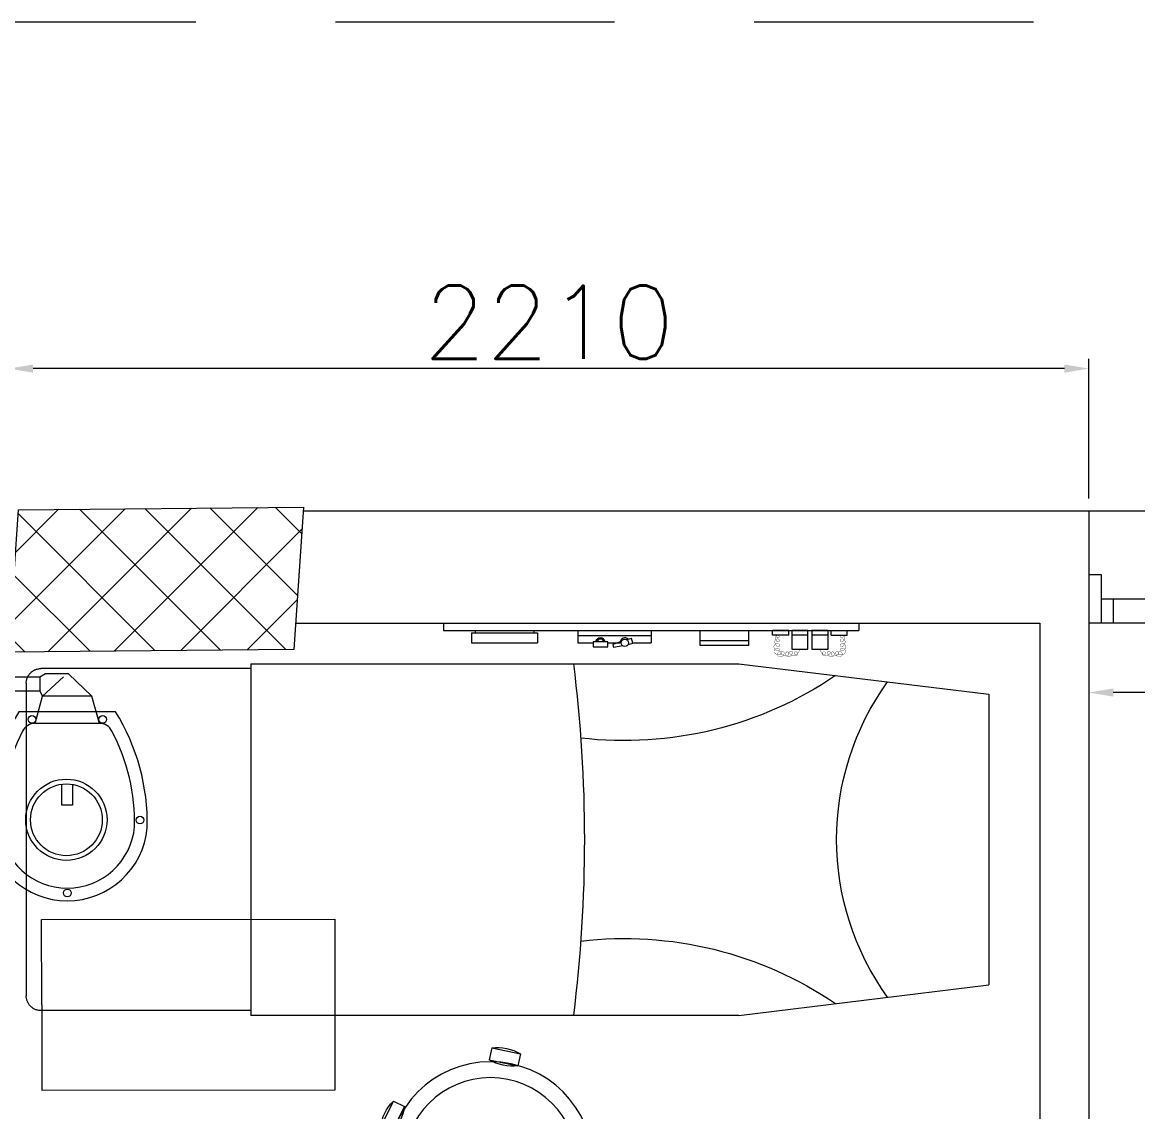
# Model space of a CAD drawing. Header units: millimetres. Extents: x -2143172 to 5255, y -610845 to 279739.
# Drawn here: x -1065940 to -1063657, y -573948 to -571718 of the extents above; entities that cross this region are included whole.
import ezdxf

# ---------------------------------------------------------------- set-up
doc = ezdxf.new("R2010")
doc.units = ezdxf.units.MM
doc.header["$LTSCALE"] = 30
doc.linetypes.add('HIDDEN', pattern=[9.525, 6.35, -3.175])
doc.linetypes.add('HIDDEN2', pattern=[0.1875, 0.125, -0.0625])
doc.layers.get('0').update_dxf_attribs({"lineweight": 5})
doc.layers.get('Defpoints').update_dxf_attribs({"lineweight": 5})
for name, color, linetype, lineweight in [('Aluminum', 7, 'Continuous', 5), ('C-HYDR-CTCH', 6, 'Continuous', 5), ('dims.', 152, 'Continuous', 5), ('Hatch', 252, 'Continuous', 5), ('LOADING', 163, 'Continuous', 5), ('Proj', 7, 'HIDDEN2', 5), ('Structure', 20, 'Continuous', 5), ('Walls', 32, 'Continuous', 5)]:
    doc.layers.add(name, color=color, linetype=linetype, lineweight=lineweight)
doc.styles.add('SIMPLEX', font='SIMPLEX.shx', dxfattribs={"height": 150})
doc.dimstyles.new('Buk', dxfattribs={"dimtxt": 150, "dimasz": 50, "dimexe": 20, "dimexo": 25, "dimgap": 20, "dimtad": 1, "dimdec": 0, "dimrnd": 5, "dimdsep": 46, "dimtxsty": 'SIMPLEX', "dimcen": 0, "dimdle": 20, "dimclrd": 256, "dimclre": 256, "dimclrt": 256, "dimadec": 0, "dimazin": 0, "dimtfac": 0.0075, "dimtdec": 0, "dimtmove": 1, "dimatfit": 2, "dimldrblk": 'ARCHTICK', "dimfxl": 1, "dimtolj": 1, "dimtzin": 0, "dimlwd": -1, "dimlwe": -1, "dimarcsym": 0})

# ---------------------------------------------------------------- blocks, each defined once
blk = doc.blocks.new('*D339')
at = {"layer": 'Defpoints', "color": 0, "transparency": 16777216}
for p in [(-1063757, -572848.1, 0.1), (-1061957, -572848.1, 0.1), (-1063757, -573090)]:
    blk.add_point(p, dxfattribs=at)
at = {"layer": 'dims.', "linetype": 'Continuous', "transparency": 16777216}
for p, q in [((-1063757, -572873.1), (-1063757, -573110)), ((-1061957, -572873.1), (-1061957, -573110))]:
    blk.add_line(p, q, dxfattribs=at)
at = {"layer": 'dims.', "transparency": 16777216}
blk.add_line((-1062007, -573090), (-1063707, -573090), dxfattribs=at)
for points in [[(-1063707, -573081.6), (-1063707, -573098.3), (-1063757, -573090)], [(-1062007, -573081.6), (-1062007, -573098.3), (-1061957, -573090)]]:
    blk.add_solid(points, dxfattribs=at)
at = {"layer": 'dims.', "transparency": 16777216, "insert": (-1062857, -572995), "char_height": 150, "attachment_point": 5, "style": 'SIMPLEX'}
blk.add_mtext('\\A1;1800', dxfattribs=at)
blk = doc.blocks.new('_ArchTick')
at = {"color": 0, "linetype": 'ByBlock', "const_width": 0.15}
blk.add_lwpolyline([(-0.5, -0.5), (0.5, 0.5)], dxfattribs=at)
blk = doc.blocks.new('*D190')
at = {"layer": 'Defpoints', "color": 0, "transparency": 16777216}
for p in [(-1065967.9, -572426.9), (-1065967.9, -572718.1, 0.1), (-1063757, -572718.1, 0.1)]:
    blk.add_point(p, dxfattribs=at)
at = {"layer": 'dims.', "linetype": 'Continuous', "transparency": 16777216}
for p, q in [((-1065967.9, -572693.1), (-1065967.9, -572406.9)), ((-1063757, -572693.1), (-1063757, -572406.9))]:
    blk.add_line(p, q, dxfattribs=at)
at = {"layer": 'dims.', "transparency": 16777216}
blk.add_line((-1063807, -572426.9), (-1065917.9, -572426.9), dxfattribs=at)
for points in [[(-1065917.9, -572418.6), (-1065917.9, -572435.3), (-1065967.9, -572426.9)], [(-1063807, -572418.6), (-1063807, -572435.3), (-1063757, -572426.9)]]:
    blk.add_solid(points, dxfattribs=at)
at = {"layer": 'dims.', "transparency": 16777216, "insert": (-1064862.4, -572331.9), "char_height": 150, "attachment_point": 5, "style": 'SIMPLEX'}
blk.add_mtext('\\A1;2210', dxfattribs=at)
blk = doc.blocks.new('A$C47696aed')
at = {"layer": 'Hatch'}
h = blk.add_hatch(dxfattribs=at)
h.set_pattern_fill('ANSI37', color=256, scale=30)
h.paths.add_polyline_path([(50952.7, 21917.9), (50348.7, 21909.7), (50352.6, 21621.3), (50956.6, 21629.5)])
h.paths.add_polyline_path([(43791.9, 21910.1), (43208.4, 21904.7), (43188.5, 21613.3), (43772, 21618.7)])
h.paths.add_polyline_path([(29414.9, 21902.8), (28815.8, 21898.7), (28810.1, 21605.6), (29409.2, 21609.7)])
h.paths.add_polyline_path([(36600.2, 21904.9), (35999, 21897.4), (35990.7, 21611.8), (36591.9, 21619.3)])
h.paths.add_polyline_path([(22195.7, 21912), (21589.3, 21890.2), (21603.8, 21597.6), (22210.2, 21619.5)])
h.paths.add_polyline_path([(15459.1, 21901.7), (14237.2, 21925.6), (14230.7, 21629.5), (15452.7, 21605.5)])
h.paths.add_polyline_path([(15473.2, 14701.6), (14258.2, 14685.8), (14244.7, 14393.4), (15459.7, 14409.1)])
h.paths.add_polyline_path([(15447.1, 7508.4), (14244, 7492.4), (14238.3, 7199.4), (15441.4, 7215.3)])
h.paths.add_polyline_path([(15465.6, 309.7), (14269, 298.3), (14271.8, 3.8), (15468.5, 15.2)])
h.paths.add_polyline_path([(7830.6, 311.8), (7227.1, 308.1), (7237.7, 22.6), (7841.3, 26.3)])
h.paths.add_polyline_path([(7815.2, 7509.8), (7218.4, 7511.4), (7218.2, 7210.2), (7815.1, 7208.6)])
h.paths.add_polyline_path([(7825.1, 14699.4), (7205.8, 14700.6), (7195.2, 14397.6), (7814.5, 14396.4)])
h.paths.add_polyline_path([(7801.7, 21878.7), (7201.1, 21893.2), (7197.5, 21603.6), (7798.1, 21589.1)])
h.paths.add_polyline_path([(602.6, 21876.9), (0, 21899.6), (1.9, 21611.2), (604.5, 21588.5)])
h.paths.add_polyline_path([(610.4, 7498.6), (8.3, 7491.6), (11.7, 7200), (613.7, 7206.9)])
h.paths.add_polyline_path([(627.9, 303.9), (29.5, 302.9), (34.3, 2.3), (632.7, 3.3)])
h.paths.add_polyline_path([(22214.6, 317.2), (21608.9, 304.3), (21614.6, 3.1), (22220.3, 16)])
h.paths.add_polyline_path([(22208.1, 7509.7), (21613.7, 7492.1), (21615.8, 7195.5), (22210.2, 7213.1)])
h.paths.add_polyline_path([(22199.3, 14717.7), (21600.4, 14710), (21604.4, 14409.9), (22203.4, 14417.6)])
h.paths.add_polyline_path([(29399.7, 14702.4), (28797.7, 14707.1), (28802, 14415), (29403.9, 14410.3)])
h.paths.add_polyline_path([(29403.4, 7519.8), (28799.6, 7502.2), (28813, 7202.1), (29413.1, 7223.2)])
h.paths.add_polyline_path([(29419.5, 303.8), (28815.7, 310.4), (28813.3, 24.7), (29417.2, 18.1)])
h.paths.add_polyline_path([(36618, 314.2), (36020.7, 299.7), (36029.7, 0), (36627, 14.6)])
h.paths.add_polyline_path([(36610.7, 7502.6), (36009.5, 7504.5), (36010.6, 7207.3), (36611.9, 7205.4)])
h.paths.add_polyline_path([(36574.3, 14706.4), (35993.4, 14711.1), (36013.1, 14421.3), (36594, 14416.6)])
h.paths.add_polyline_path([(43777.6, 14705.7), (43180, 14719.4), (43182, 14427.5), (43779.6, 14413.8)])
h.paths.add_polyline_path([(43778.6, 7507.1), (43210.2, 7499.5), (43212, 7205.4), (43780.5, 7213)])
h.paths.add_polyline_path([(43815.7, 310), (43210.4, 307.3), (43211.8, 2.8), (43817, 5.4)])
h.paths.add_polyline_path([(50989.9, 309.5), (50401.9, 325.5), (50388.7, 18.3), (50976.7, 2.3)])
h.paths.add_polyline_path([(50974.1, 7508.9), (50370.9, 7510), (50368.9, 7213.4), (50972.2, 7212.3)])
at = {"layer": 'C-HYDR-CTCH', "color": 4, "flags": 128}
blk.add_lwpolyline([(43772, 21618.7), (43188.5, 21613.3), (43208.4, 21904.7), (43791.9, 21910.1), (43772, 21618.7)], dxfattribs=at)
blk = doc.blocks.new('ME19011A-P')
for p, q in [((-0.425, 0), (0.425, 0)), ((-0.425, 0), (-0.425, -0.015)), ((0.425, 0), (0.425, -0.015)), ((-0.425, -0.015), (0.425, -0.015)), ((-0.3675, -0.0198), (-0.2325, -0.0198)), ((-0.3675, -0.0198), (-0.3675, -0.0399)), ((-0.36, -0.015), (-0.36, -0.0198)), ((-0.24, -0.015), (-0.24, -0.0198)), ((-0.2325, -0.0198), (-0.2325, -0.0399)), ((-0.15, -0.015), (-0.15, -0.04)), ((0, -0.015), (0, -0.04)), ((0.1, -0.015), (0.1, -0.045)), ((0.2, -0.045), (0.2, -0.015)), ((0.2818, -0.015), (0.2484, -0.015)), ((0.2484, -0.0243), (0.2484, -0.015)), ((0.2818, -0.0243), (0.2818, -0.015)), ((0.3211, -0.015), (0.2877, -0.015)), ((0.2877, -0.015), (0.2877, -0.0531)), ((0.3211, -0.0531), (0.3211, -0.015)), ((0.3623, -0.015), (0.3289, -0.015)), ((0.3289, -0.015), (0.3289, -0.0531)), ((0.3623, -0.0531), (0.3623, -0.015)), ((0.3682, -0.0243), (0.3682, -0.015)), ((0.3682, -0.015), (0.4016, -0.015)), ((0.4016, -0.0243), (0.4016, -0.015)), ((-0.3675, -0.0399), (-0.2325, -0.0399)), ((-0.15, -0.025), (0, -0.025)), ((-0.15, -0.04), (-0.1187, -0.04)), ((-0.0887, -0.04), (-0.0637, -0.04)), ((-0.0606, -0.0371), (-0.0787, -0.0432)), ((-0.0787, -0.0432), (-0.077, -0.0497)), ((-0.0402, -0.0312), (-0.0496, -0.0337)), ((-0.047, -0.0434), (-0.0376, -0.0409)), ((-0.0376, -0.0409), (-0.0402, -0.0312)), ((-0.0379, -0.04), (0, -0.04)), ((0.1, -0.035), (0.2, -0.035)), ((0.1, -0.045), (0.2, -0.045)), ((0.2818, -0.0243), (0.2484, -0.0243)), ((0.3211, -0.0243), (0.2877, -0.0243)), ((0.3623, -0.0243), (0.3289, -0.0243)), ((0.3682, -0.0243), (0.4016, -0.0243)), ((-0.0582, -0.046), (-0.077, -0.0497)), ((0.2877, -0.0531), (0.3211, -0.0531)), ((0.3289, -0.0531), (0.3623, -0.0531))]:
    blk.add_line(p, q)
blk.add_lwpolyline([(-0.1187, -0.0482), (-0.0887, -0.0482), (-0.0887, -0.0382), (-0.1187, -0.0382)], close=True)
at = {"color": 8, "const_width": 0.000601}
for points in [[(0.3044, -0.0531, -0.184574), (0.2977, -0.0636, -1.44364), (0.2961, -0.0581, -0.837915), (0.2969, -0.0664, -0.30536), (0.2839, -0.062, -1.584726), (0.2894, -0.0609, -0.253153), (0.2827, -0.0684, -0.874198), (0.2775, -0.0585, -0.915253), (0.2791, -0.0658, -0.223821), (0.2683, -0.0644, -1.703343), (0.272, -0.0597, -0.588962), (0.2621, -0.068, -0.717795), (0.2625, -0.0581, -0.983104), (0.2645, -0.0644, -0.326362), (0.2534, -0.0609, -0.758716), (0.2609, -0.0514, -0.906186), (0.2593, -0.0565, -0.189488), (0.2526, -0.0522, -0.7948), (0.2613, -0.0423, -1.223996), (0.2574, -0.047, -0.072149), (0.2534, -0.0403, -0.645886), (0.2609, -0.0324, -1.366917), (0.2574, -0.0371, -0.078415), (0.2542, -0.0308, -0.723006), (0.2613, -0.0256, -1.105484), (0.2582, -0.0292, -0.221197), (0.2566, -0.0243, -0.221197)], [(0.3456, -0.0531, 0.184574), (0.3523, -0.0636, 1.44364), (0.3539, -0.0581, 0.837915), (0.3531, -0.0664, 0.30536), (0.3661, -0.062, 1.584726), (0.3606, -0.0609, 0.253153), (0.3673, -0.0684, 0.874198), (0.3725, -0.0585, 0.915253), (0.3709, -0.0658, 0.223821), (0.3817, -0.0644, 1.703343), (0.378, -0.0597, 0.588962), (0.3879, -0.068, 0.717795), (0.3875, -0.0581, 0.983104), (0.3855, -0.0644, 0.326362), (0.3966, -0.0609, 0.758716), (0.3891, -0.0514, 0.906186), (0.3907, -0.0565, 0.189488), (0.3974, -0.0522, 0.7948), (0.3887, -0.0423, 1.223996), (0.3926, -0.047, 0.072149), (0.3966, -0.0403, 0.645886), (0.3891, -0.0324, 1.366917), (0.3926, -0.0371, 0.078415), (0.3958, -0.0308, 0.723006), (0.3887, -0.0256, 1.105484), (0.3918, -0.0292, 0.221197), (0.3934, -0.0243, 0.221197)]]:
    blk.add_lwpolyline(points, format="xyb", dxfattribs=at)
blk.add_circle((-0.0537, -0.04), 0.0075)
for centre, radius, start, end in [((-0.1037, -0.04), 0.01, 10.4593, 169.5407), ((-0.1037, -0.04), 0.0075, 14.0075, 165.9925), ((-0.0537, -0.04), 0.01, 45, 180)]:
    blk.add_arc(centre, radius, start, end)
blk = doc.blocks.new('M.44.57.64')
at = {"layer": 'LOADING', "xscale": 1000.000000000002, "yscale": 1000.000000000002, "zscale": 1000.000000000002, "rotation": 225.9999036123427}
blk.add_blockref('ME19011A-P', (-80806.9, 16720.7), dxfattribs=at)
blk = doc.blocks.new('HF10037B-P')
at = {"color": 0}
for p, q in [((0.2459, 0.134), (0.1859, 0.134)), ((0.1859, 0.134), (0.1859, 0.109)), ((0.2459, 0.134), (0.2459, 0.109)), ((0.2459, 0.109), (0.1859, 0.109)), ((0, 0), (-0.0142, -0.0583)), ((0, 0), (0.0243, -0.0059)), ((0.0243, -0.0059), (0.01, -0.0642)), ((0.4071, -0.0094), (0.431, -0.0018)), ((0.4071, -0.0094), (0.4255, -0.0665)), ((0.431, -0.0018), (0.4493, -0.0589)), ((0.4069, -0.0417), (0.4165, -0.0387)), ((-0.0142, -0.0583), (0.01, -0.0642)), ((0.4255, -0.0665), (0.4493, -0.0589)), ((0.0524, -0.2725), (0.0674, -0.2525)), ((0.0524, -0.2725), (0.1004, -0.3085)), ((0.0674, -0.2525), (0.1154, -0.2885)), ((0.3125, -0.2897), (0.362, -0.2558)), ((0.3267, -0.268), (0.3323, -0.2763)), ((0.3761, -0.2764), (0.362, -0.2558)), ((0.1004, -0.3085), (0.1154, -0.2885)), ((0.3266, -0.3103), (0.3125, -0.2897)), ((0.3266, -0.3103), (0.3761, -0.2764))]:
    blk.add_line(p, q, dxfattribs=at)
for radius in [0.21, 0.1775]:
    blk.add_circle((0.2161, -0.1014), radius, dxfattribs=at)
for centre, radius, start, end in [((0.2159, 0.0465), 0.0925, 71.0754, 108.9246), ((0.2159, 0.1965), 0.0925, 251.0754, 288.9246), ((0.0779, -0.0499), 0.0925, 147.3419, 185.1912), ((-0.0678, -0.0143), 0.0925, 327.3419, 5.1912), ((0.4996, -0.0113), 0.0925, 178.8412, 216.6904), ((0.3568, -0.057), 0.0925, 358.8412, 36.6904), ((0.2161, -0.1014), 0.2, 303.6037, 17.3657), ((0.1289, -0.2205), 0.0925, 214.1875, 252.0368), ((0.0389, -0.3404), 0.0925, 34.1875, 72.0368), ((0.3867, -0.3449), 0.0925, 105.5121, 143.3614), ((0.3019, -0.2212), 0.0925, 285.5121, 323.3614)]:
    blk.add_arc(centre, radius, start, end, dxfattribs=at)
blk = doc.blocks.new('HF13902-P')
at = {"color": 8, "linetype": 'HIDDEN'}
for p, q in [((-0.35, -0.6824), (-0.35, -1.1124)), ((0.35, -0.6824), (0.35, -1.1124)), ((0.32, -1.1424), (-0.32, -1.1424))]:
    blk.add_line(p, q, dxfattribs=at)
at = {"linetype": 'Continuous'}
for points in [[(0.36, -0.5224), (0.36, -0.5224), (0.36, -0.5224), (0.36, -0.5224), (0.36, -0.5224), (0.36, -0.5224), (0.36, -0.5224), (0.36, -0.5224), (0.36, -0.5224), (0.36, -0.5224), (0.36, -0.5224), (0.36, -0.5224), (0.36, -0.5224), (0.36, -0.5224), (0.36, -0.5224), (0.36, -0.5224), (0.36, -0.5224), (0.36, -0.5224), (0.36, -0.5224), (0.36, -0.5224), (0.36, -0.5224), (0.36, -0.5224), (0.36, -0.5224), (0.36, -0.5224), (0.36, -0.5224), (0.36, -0.5224), (0.36, -0.5224), (0.36, -0.5224), (0.36, -0.5224), (0.36, -0.5224), (0.36, -0.5224), (0.36, -0.5224), (0.36, -0.5224), (0.36, -0.5224), (0.36, -0.5224), (0.36, -0.5224), (0.36, -0.5224), (0.36, -0.5224), (0.36, -0.5224), (0.36, -0.5224), (0.36, -0.5224), (0.36, -0.5224), (0.36, -0.5224), (0.36, -0.5224), (0.36, -0.5224), (0.36, -0.5224), (0.36, -0.5224), (0.36, -0.5224), (0.36, -0.5224), (0.36, -0.5224), (0.36, -0.5224), (0.36, -0.5224), (0.36, -0.5224), (0.36, -0.5224), (0.36, -0.5224), (0.36, -0.5224), (0.36, -0.5224), (0.36, -0.5224), (0.36, -0.5224), (0.36, -0.5224), (0.36, -0.5224), (0.36, -0.5224), (0.36, -0.5224), (0.36, -0.5224), (0.36, -0.5224), (0.36, -0.5224), (0.36, -0.5224), (0.36, -0.5224), (0.36, -0.5224), (0.36, -0.5224), (0.36, -0.5224), (0.36, -0.5224), (0.36, -0.5224), (0.36, -0.5224), (0.36, -0.5224), (0.36, -0.5224), (0.36, -0.5224), (0.36, -0.5224), (0.36, -0.5224), (0.36, -0.5224), (0.36, -0.5224), (0.36, -0.5224), (0.36, -0.5224), (0.36, -0.5224), (0.36, -0.5224), (0.36, -0.5224), (0.36, -0.5224), (0.36, -0.5224), (0.36, -0.5224), (0.36, -0.5224), (0.36, -0.5224), (0.36, -0.5224), (0.36, -0.5224), (0.36, -0.5224), (0.36, -0.5224), (0.36, -0.5224), (0.36, -0.5224), (0.36, -0.5224), (0.36, -0.5224), (0.36, -0.5224), (0.36, -0.5224), (0.36, -0.5224), (0.36, -0.5224), (0.36, -0.5224), (0.36, -0.5224), (0.36, -0.5224), (0.36, -0.5224), (0.36, -0.5224), (0.36, -0.5224), (0.36, -0.5224), (0.36, -0.5224), (0.36, -0.5224), (0.36, -0.5224), (0.36, -0.5224), (0.36, -0.5224), (0.36, -0.5224), (0.36, -0.5224), (0.36, -0.5224), (0.36, -0.5224), (0.36, -0.5224), (0.36, -0.5224), (0.36, -0.5224), (0.36, -0.5224), (0.36, -0.5224), (0.36, -0.5224), (0.36, -0.5224), (0.36, -0.5224), (0.36, -0.5224), (0.36, -0.5224), (0.36, -0.5224), (0.36, -0.5224), (0.36, -0.5224), (0.36, -0.5224), (0.36, -0.5224), (0.36, -0.5224), (0.36, -0.5224), (0.36, -0.5224), (0.36, -0.5224), (0.36, -0.5224), (0.36, -0.5224), (0.36, -0.5224), (0.36, -0.5224), (0.36, -0.5224), (0.36, -0.5224), (0.36, -0.5224), (0.36, -0.5224), (0.36, -0.5224), (0.36, -0.5224), (0.36, -0.5224), (0.36, -0.5224), (0.36, -0.5224), (0.36, -0.5224), (0.36, -0.5224), (0.36, -0.5224), (0.36, -0.5224), (0.36, -0.5224), (0.36, -0.5224), (0.36, -0.5224), (0.36, -0.5224), (0.36, -0.5224), (0.36, -0.5224), (0.36, -0.5224), (0.36, -0.5224), (0.36, -0.5224), (0.36, -0.5224), (0.36, -0.5224), (0.36, -0.5224), (0.36, -0.5224), (0.36, -0.5224), (0.36, -0.5224), (0.36, -0.5224), (0.36, -0.5224), (0.36, -0.5224), (0.36, -0.5224), (0.36, -0.5224), (0.36, -0.5224), (0.36, -0.5224), (0.36, -0.5224), (0.36, -0.5224), (0.36, -0.5224), (0.36, -0.5224), (0.36, -0.5224), (0.36, -0.5224), (0.36, -0.5224), (0.36, -0.5224), (0.36, -0.5224), (0.36, -0.5224), (0.36, -0.5224), (0.36, -0.5224), (0.36, -0.5224), (0.36, -0.5224), (0.36, -0.5224), (0.36, -0.5224), (0.36, -0.5224), (0.36, -0.5224), (0.36, -0.5224), (0.36, -0.5224), (0.36, -0.5224), (0.36, -0.5224), (0.36, -0.5224), (0.36, -0.5224), (0.36, -0.5224), (0.36, -0.5224), (0.36, -0.5224), (0.36, -0.5224), (0.36, -0.5224), (0.36, -0.5224), (0.36, -0.5224), (0.36, -0.5224), (0.36, -0.5224), (0.36, -0.5224), (0.36, -0.5224), (0.36, -0.5224), (0.36, -0.5224), (0.36, -0.5224), (0.36, -0.5224), (0.36, -0.5224), (0.36, -0.5224), (0.36, -0.5224)], [(0.36, -0.5224), (0.36, -0.5224), (0.36, -0.5224), (0.36, -0.5224), (0.36, -0.5224), (0.36, -0.5224), (0.36, -0.5224), (0.36, -0.5224), (0.36, -0.5224), (0.36, -0.5224), (0.36, -0.5224), (0.36, -0.5224), (0.36, -0.5224), (0.36, -0.5224), (0.36, -0.5224), (0.36, -0.5224), (0.36, -0.5224), (0.36, -0.5224), (0.36, -0.5224), (0.36, -0.5224), (0.36, -0.5224), (0.36, -0.5224), (0.36, -0.5224), (0.36, -0.5224), (0.36, -0.5224), (0.36, -0.5224), (0.36, -0.5224), (0.36, -0.5224), (0.36, -0.5224), (0.36, -0.5224), (0.36, -0.5224), (0.36, -0.5224), (0.36, -0.5224), (0.36, -0.5224), (0.36, -0.5224), (0.36, -0.5224), (0.36, -0.5224), (0.36, -0.5224), (0.36, -0.5224), (0.36, -0.5224), (0.36, -0.5224), (0.36, -0.5224), (0.36, -0.5224), (0.36, -0.5224), (0.36, -0.5224), (0.36, -0.5224), (0.36, -0.5224), (0.36, -0.5224), (0.36, -0.5224), (0.36, -0.5224), (0.36, -0.5224), (0.36, -0.5224), (0.36, -0.5224), (0.36, -0.5224), (0.36, -0.5224), (0.36, -0.5224), (0.36, -0.5224), (0.36, -0.5224), (0.36, -0.5224), (0.36, -0.5224), (0.36, -0.5224), (0.36, -0.5224), (0.36, -0.5224), (0.36, -0.5224), (0.36, -0.5224), (0.36, -0.5224), (0.36, -0.5224), (0.36, -0.5224), (0.36, -0.5224), (0.36, -0.5224), (0.36, -0.5224), (0.36, -0.5224), (0.36, -0.5224), (0.36, -0.5224), (0.36, -0.5224), (0.36, -0.5224), (0.36, -0.5224), (0.36, -0.5224), (0.36, -0.5224), (0.36, -0.5224), (0.36, -0.5224), (0.36, -0.5224), (0.36, -0.5224), (0.36, -0.5224), (0.36, -0.5224), (0.36, -0.5224), (0.36, -0.5224), (0.36, -0.5224), (0.36, -0.5224), (0.36, -0.5224), (0.36, -0.5224), (0.36, -0.5224), (0.36, -0.5224), (0.36, -0.5224), (0.36, -0.5224), (0.36, -0.5224), (0.36, -0.5224), (0.36, -0.5224), (0.36, -0.5224), (0.36, -0.5224), (0.36, -0.5224), (0.36, -0.5224), (0.36, -0.5224), (0.36, -0.5224), (0.36, -0.5224), (0.36, -0.5224), (0.36, -0.5224), (0.36, -0.5224), (0.36, -0.5224), (0.36, -0.5224), (0.36, -0.5224), (0.36, -0.5224), (0.36, -0.5224), (0.36, -0.5224), (0.36, -0.5224), (0.36, -0.5224), (0.36, -0.5224), (0.36, -0.5224), (0.36, -0.5224), (0.36, -0.5224), (0.36, -0.5224), (0.36, -0.5224), (0.36, -0.5224), (0.36, -0.5224), (0.36, -0.5224), (0.36, -0.5224), (0.36, -0.5224), (0.36, -0.5224), (0.36, -0.5224), (0.36, -0.5224), (0.36, -0.5224), (0.36, -0.5224), (0.36, -0.5224), (0.36, -0.5224), (0.36, -0.5224), (0.36, -0.5224), (0.36, -0.5224), (0.36, -0.5224), (0.36, -0.5224), (0.36, -0.5224), (0.36, -0.5224), (0.36, -0.5224), (0.36, -0.5224), (0.36, -0.5224), (0.36, -0.5224), (0.36, -0.5224), (0.36, -0.5224), (0.36, -0.5224), (0.36, -0.5224), (0.36, -0.5224), (0.36, -0.5224), (0.36, -0.5224), (0.36, -0.5224), (0.36, -0.5224), (0.36, -0.5224), (0.36, -0.5224), (0.36, -0.5224), (0.36, -0.5224), (0.36, -0.5224), (0.36, -0.5224), (0.36, -0.5224), (0.36, -0.5224), (0.36, -0.5224), (0.36, -0.5224), (0.36, -0.5224), (0.36, -0.5224), (0.36, -0.5224), (0.36, -0.5224), (0.36, -0.5224), (0.36, -0.5224), (0.36, -0.5224), (0.36, -0.5224), (0.36, -0.5224), (0.36, -0.5224), (0.36, -0.5224), (0.36, -0.5224), (0.36, -0.5224), (0.36, -0.5224), (0.36, -0.5224), (0.36, -0.5224), (0.36, -0.5224), (0.36, -0.5224), (0.36, -0.5224), (0.36, -0.5224), (0.36, -0.5224), (0.36, -0.5224), (0.36, -0.5224), (0.36, -0.5224), (0.36, -0.5224), (0.36, -0.5224), (0.36, -0.5224), (0.36, -0.5224), (0.36, -0.5224), (0.36, -0.5224), (0.36, -0.5224), (0.36, -0.5224), (0.36, -0.5224), (0.36, -0.5224), (0.36, -0.5224), (0.36, -0.5224), (0.36, -0.5224), (0.36, -0.5224), (0.36, -0.5224), (0.36, -0.5224), (0.36, -0.5224), (0.36, -0.5224), (0.36, -0.5224), (0.36, -0.5224), (0.36, -0.5224), (0.36, -0.5224), (0.36, -0.5224), (0.36, -0.5224), (0.36, -0.5224), (0.36, -0.5224)], [(0.36, -0.5224), (0.36, -0.5224), (0.36, -0.5224), (0.36, -0.5224), (0.36, -0.5224), (0.36, -0.5224), (0.36, -0.5224), (0.36, -0.5224), (0.36, -0.5224), (0.36, -0.5224), (0.36, -0.5224), (0.36, -0.5224), (0.36, -0.5224), (0.36, -0.5224), (0.36, -0.5224), (0.36, -0.5224), (0.36, -0.5224), (0.36, -0.5224), (0.36, -0.5224), (0.36, -0.5224), (0.36, -0.5224), (0.36, -0.5224), (0.36, -0.5224), (0.36, -0.5224), (0.36, -0.5224), (0.36, -0.5224), (0.36, -0.5224), (0.36, -0.5224), (0.36, -0.5224), (0.36, -0.5224), (0.36, -0.5224), (0.36, -0.5224), (0.36, -0.5224), (0.36, -0.5224), (0.36, -0.5224), (0.36, -0.5224), (0.36, -0.5224), (0.36, -0.5224), (0.36, -0.5224), (0.36, -0.5224), (0.36, -0.5224), (0.36, -0.5224), (0.36, -0.5224), (0.36, -0.5224), (0.36, -0.5224), (0.36, -0.5224), (0.36, -0.5224), (0.36, -0.5224), (0.36, -0.5224), (0.36, -0.5224), (0.36, -0.5224), (0.36, -0.5224), (0.36, -0.5224), (0.36, -0.5224), (0.36, -0.5224), (0.36, -0.5224), (0.36, -0.5224), (0.36, -0.5224), (0.36, -0.5224), (0.36, -0.5224), (0.36, -0.5224), (0.36, -0.5224), (0.36, -0.5224), (0.36, -0.5224), (0.36, -0.5224), (0.36, -0.5224), (0.36, -0.5224), (0.36, -0.5224), (0.36, -0.5224), (0.36, -0.5224), (0.36, -0.5224), (0.36, -0.5224), (0.36, -0.5224), (0.36, -0.5224), (0.36, -0.5224), (0.36, -0.5224), (0.36, -0.5224), (0.36, -0.5224), (0.36, -0.5224), (0.36, -0.5224), (0.36, -0.5224), (0.36, -0.5224), (0.36, -0.5224), (0.36, -0.5224), (0.36, -0.5224), (0.36, -0.5224), (0.36, -0.5224), (0.36, -0.5224), (0.36, -0.5224), (0.36, -0.5224), (0.36, -0.5224), (0.36, -0.5224), (0.36, -0.5224), (0.36, -0.5224), (0.36, -0.5224), (0.36, -0.5224), (0.36, -0.5224), (0.36, -0.5224), (0.36, -0.5224), (0.36, -0.5224), (0.36, -0.5224), (0.36, -0.5224), (0.36, -0.5224), (0.36, -0.5224), (0.36, -0.5224), (0.36, -0.5224), (0.36, -0.5224), (0.36, -0.5224), (0.36, -0.5224), (0.36, -0.5224), (0.36, -0.5224), (0.36, -0.5224), (0.36, -0.5224), (0.36, -0.5224), (0.36, -0.5224), (0.36, -0.5224), (0.36, -0.5224), (0.36, -0.5224), (0.36, -0.5224), (0.36, -0.5224), (0.36, -0.5224), (0.36, -0.5224), (0.36, -0.5224), (0.36, -0.5224), (0.36, -0.5224), (0.36, -0.5224), (0.36, -0.5224), (0.36, -0.5224), (0.36, -0.5224), (0.36, -0.5224), (0.36, -0.5224), (0.36, -0.5224), (0.36, -0.5224), (0.36, -0.5224), (0.36, -0.5224), (0.36, -0.5224), (0.36, -0.5224), (0.36, -0.5224), (0.36, -0.5224), (0.36, -0.5224), (0.36, -0.5224), (0.36, -0.5224), (0.36, -0.5224), (0.36, -0.5224), (0.36, -0.5224), (0.36, -0.5224), (0.36, -0.5224), (0.36, -0.5224), (0.36, -0.5224), (0.36, -0.5224), (0.36, -0.5224), (0.36, -0.5224), (0.36, -0.5224), (0.36, -0.5224), (0.36, -0.5224), (0.36, -0.5224), (0.36, -0.5224), (0.36, -0.5224), (0.36, -0.5224), (0.36, -0.5224), (0.36, -0.5224), (0.36, -0.5224), (0.36, -0.5224), (0.36, -0.5224), (0.36, -0.5224), (0.36, -0.5224), (0.36, -0.5224), (0.36, -0.5224), (0.36, -0.5224), (0.36, -0.5224), (0.36, -0.5224), (0.36, -0.5224), (0.36, -0.5224), (0.36, -0.5224), (0.36, -0.5224), (0.36, -0.5224), (0.36, -0.5224), (0.36, -0.5224), (0.36, -0.5224), (0.36, -0.5224), (0.36, -0.5224), (0.36, -0.5224), (0.36, -0.5224), (0.36, -0.5224), (0.36, -0.5224), (0.36, -0.5224), (0.36, -0.5224), (0.36, -0.5224), (0.36, -0.5224), (0.36, -0.5224), (0.36, -0.5224), (0.36, -0.5224), (0.36, -0.5224), (0.36, -0.5224), (0.36, -0.5224), (0.36, -0.5224), (0.36, -0.5224), (0.36, -0.5224), (0.36, -0.5224), (0.36, -0.5224), (0.36, -0.5224), (0.36, -0.5224), (0.36, -0.5224), (0.36, -0.5224), (0.36, -0.5224), (0.36, -0.5224), (0.36, -0.5224), (0.36, -0.5224), (0.36, -0.5224), (0.36, -0.5224), (0.36, -0.5224), (0.36, -0.5224), (0.36, -0.5224), (0.36, -0.5224), (0.36, -0.5224), (0.36, -0.5224), (0.36, -0.5224), (0.36, -0.5224), (0.36, -0.5224), (0.36, -0.5224), (0.36, -0.5224), (0.36, -0.5224), (0.36, -0.5224), (0.36, -0.5224), (0.36, -0.5224), (0.36, -0.5224), (0.36, -0.5224), (0.36, -0.5224), (0.36, -0.5224), (0.36, -0.5224), (0.36, -0.5224), (0.36, -0.5224), (0.36, -0.5224), (0.36, -0.5224), (0.36, -0.5224), (0.36, -0.5224), (0.36, -0.5224), (0.36, -0.5224), (0.36, -0.5224), (0.36, -0.5224), (0.36, -0.5224), (0.36, -0.5224), (0.36, -0.5224), (0.36, -0.5224), (0.36, -0.5224), (0.36, -0.5224), (0.36, -0.5224), (0.36, -0.5224), (0.36, -0.5224), (0.36, -0.5224), (0.36, -0.5224), (0.36, -0.5224), (0.36, -0.5224), (0.36, -0.5224), (0.36, -0.5224), (0.36, -0.5224), (0.36, -0.5224), (0.36, -0.5224), (0.36, -0.5224), (0.36, -0.5224), (0.36, -0.5224), (0.36, -0.5224), (0.36, -0.5224), (0.36, -0.5224), (0.36, -0.5224), (0.36, -0.5224), (0.36, -0.5224), (0.36, -0.5224), (0.36, -0.5224), (0.36, -0.5224), (0.36, -0.5224), (0.36, -0.5224), (0.36, -0.5224), (0.36, -0.5224), (0.36, -0.5224), (0.36, -0.5224), (0.36, -0.5224)]]:
    blk.add_lwpolyline(points, close=True, dxfattribs=at)
for points in [[(0.36, -0.5224), (0.36, -0.5224), (0.36, -0.5224), (0.36, -0.5224), (0.36, -0.5224), (0.36, -0.5224), (0.36, -0.5224), (0.36, -0.5224)], [(0.36, -0.5224), (0.36, -0.5224), (0.36, -0.5224), (0.36, -0.5224), (0.36, -0.5224), (0.36, -0.5224), (0.36, -0.5224), (0.36, -0.5224), (0.36, -0.5224), (0.36, -0.5224), (0.36, -0.5224), (0.36, -0.5224), (0.36, -0.5224), (0.36, -0.5224), (0.36, -0.5224), (0.36, -0.5224), (0.36, -0.5224), (0.36, -0.5224), (0.36, -0.5224), (0.36, -0.5224), (0.36, -0.5224), (0.36, -0.5224), (0.36, -0.5224), (0.36, -0.5224), (0.36, -0.5224), (0.36, -0.5224), (0.36, -0.5224), (0.36, -0.5224), (0.36, -0.5224), (0.36, -0.5224), (0.36, -0.5224), (0.36, -0.5224), (0.36, -0.5224), (0.36, -0.5224), (0.36, -0.5224), (0.36, -0.5224), (0.36, -0.5224), (0.36, -0.5224), (0.36, -0.5224), (0.36, -0.5224), (0.36, -0.5224), (0.36, -0.5224), (0.36, -0.5224), (0.36, -0.5224), (0.36, -0.5224), (0.36, -0.5224), (0.36, -0.5224), (0.36, -0.5224), (0.36, -0.5224), (0.36, -0.5224), (0.36, -0.5224), (0.36, -0.5224), (0.36, -0.5224), (0.36, -0.5224), (0.36, -0.5224), (0.36, -0.5224), (0.36, -0.5224), (0.36, -0.5224), (0.36, -0.5224), (0.36, -0.5224), (0.36, -0.5224), (0.36, -0.5224), (0.36, -0.5224), (0.36, -0.5224), (0.36, -0.5224), (0.36, -0.5224), (0.36, -0.5224), (0.36, -0.5224), (0.36, -0.5224), (0.36, -0.5224), (0.36, -0.5224), (0.36, -0.5224), (0.36, -0.5224), (0.36, -0.5224), (0.36, -0.5224), (0.36, -0.5224), (0.36, -0.5224), (0.36, -0.5224), (0.36, -0.5224), (0.36, -0.5224), (0.36, -0.5224), (0.36, -0.5224), (0.36, -0.5224), (0.36, -0.5224), (0.36, -0.5224), (0.36, -0.5224), (0.36, -0.5224), (0.36, -0.5224), (0.36, -0.5224), (0.36, -0.5224), (0.36, -0.5224), (0.36, -0.5224), (0.36, -0.5224), (0.36, -0.5224), (0.36, -0.5224), (0.36, -0.5224), (0.36, -0.5224), (0.36, -0.5224), (0.36, -0.5224), (0.36, -0.5224), (0.36, -0.5224), (0.36, -0.5224), (0.36, -0.5224), (0.36, -0.5224), (0.36, -0.5224), (0.36, -0.5224), (0.36, -0.5224), (0.36, -0.5224), (0.36, -0.5224), (0.36, -0.5224), (0.36, -0.5224)], [(0.36, -0.5224), (0.36, -0.5224), (0.36, -0.5224), (0.36, -0.5224), (0.36, -0.5224), (0.36, -0.5224), (0.36, -0.5224), (0.36, -0.5224), (0.36, -0.5224), (0.36, -0.5224), (0.36, -0.5224), (0.36, -0.5224), (0.36, -0.5224), (0.36, -0.5224), (0.36, -0.5224), (0.36, -0.5224), (0.36, -0.5224)], [(0.36, -0.5224), (0.36, -0.5224), (0.36, -0.5224), (0.36, -0.5224), (0.36, -0.5224), (0.36, -0.5224), (0.36, -0.5224)], [(0.36, -0.5224), (0.36, -0.5224), (0.36, -0.5224), (0.36, -0.5224), (0.36, -0.5224), (0.36, -0.5224), (0.36, -0.5224), (0.36, -0.5224), (0.36, -0.5224), (0.36, -0.5224), (0.36, -0.5224), (0.36, -0.5224)], [(0.36, -0.5224), (0.36, -0.5224), (0.36, -0.5224), (0.36, -0.5224), (0.36, -0.5224), (0.36, -0.5224), (0.36, -0.5224), (0.36, -0.5224), (0.36, -0.5224), (0.36, -0.5224), (0.36, -0.5224), (0.36, -0.5224), (0.36, -0.5224), (0.36, -0.5224), (0.36, -0.5224), (0.36, -0.5224), (0.36, -0.5224), (0.36, -0.5224), (0.36, -0.5224), (0.36, -0.5224), (0.36, -0.5224), (0.36, -0.5224), (0.36, -0.5224), (0.36, -0.5224), (0.36, -0.5224), (0.36, -0.5224), (0.36, -0.5224), (0.36, -0.5224), (0.36, -0.5224), (0.36, -0.5224), (0.36, -0.5224), (0.36, -0.5224), (0.36, -0.5224), (0.36, -0.5224), (0.36, -0.5224), (0.36, -0.5224), (0.36, -0.5224), (0.36, -0.5224), (0.36, -0.5224), (0.36, -0.5224), (0.36, -0.5224), (0.36, -0.5224), (0.36, -0.5224), (0.36, -0.5224), (0.36, -0.5224), (0.36, -0.5224), (0.36, -0.5224), (0.36, -0.5224), (0.36, -0.5224), (0.36, -0.5224), (0.36, -0.5224), (0.36, -0.5224), (0.36, -0.5224), (0.36, -0.5224), (0.36, -0.5224), (0.36, -0.5224), (0.36, -0.5224), (0.36, -0.5224), (0.36, -0.5224), (0.36, -0.5224), (0.36, -0.5224), (0.36, -0.5224), (0.36, -0.5224), (0.36, -0.5224), (0.36, -0.5224), (0.36, -0.5224), (0.36, -0.5224), (0.36, -0.5224), (0.36, -0.5224), (0.36, -0.5224), (0.36, -0.5224), (0.36, -0.5224), (0.36, -0.5224), (0.36, -0.5224), (0.36, -0.5224), (0.36, -0.5224), (0.36, -0.5224), (0.36, -0.5224), (0.36, -0.5224), (0.36, -0.5224), (0.36, -0.5224), (0.36, -0.5224), (0.36, -0.5224), (0.36, -0.5224), (0.36, -0.5224), (0.36, -0.5224), (0.36, -0.5224), (0.36, -0.5224), (0.36, -0.5224)], [(0.36, -0.5224), (0.36, -0.5224), (0.36, -0.5224), (0.36, -0.5224), (0.36, -0.5224), (0.36, -0.5224), (0.36, -0.5224), (0.36, -0.5224), (0.36, -0.5224), (0.36, -0.5224)], [(0.36, -0.5224), (0.36, -0.5224), (0.36, -0.5224), (0.36, -0.5224), (0.36, -0.5224), (0.36, -0.5224), (0.36, -0.5224), (0.36, -0.5224), (0.36, -0.5224), (0.36, -0.5224)], [(0.36, -0.5224), (0.36, -0.5224), (0.36, -0.5224), (0.36, -0.5224), (0.36, -0.5224), (0.36, -0.5224), (0.36, -0.5224), (0.36, -0.5224), (0.36, -0.5224), (0.36, -0.5224), (0.36, -0.5224), (0.36, -0.5224), (0.36, -0.5224), (0.36, -0.5224), (0.36, -0.5224)], [(0.36, -0.5224), (0.36, -0.5224), (0.36, -0.5224), (0.36, -0.5224), (0.36, -0.5224), (0.36, -0.5224), (0.36, -0.5224), (0.36, -0.5224), (0.36, -0.5224), (0.36, -0.5224)], [(0.36, -0.5224), (0.36, -0.5224), (0.36, -0.5224), (0.36, -0.5224), (0.36, -0.5224), (0.36, -0.5224), (0.36, -0.5224)], [(0.36, -0.5224), (0.36, -0.5224), (0.36, -0.5224), (0.36, -0.5224), (0.36, -0.5224), (0.36, -0.5224), (0.36, -0.5224), (0.36, -0.5224), (0.36, -0.5224), (0.36, -0.5224)], [(0.36, -0.5224), (0.36, -0.5224), (0.36, -0.5224), (0.36, -0.5224), (0.36, -0.5224), (0.36, -0.5224), (0.36, -0.5224), (0.36, -0.5224), (0.36, -0.5224), (0.36, -0.5224), (0.36, -0.5224), (0.36, -0.5224), (0.36, -0.5224), (0.36, -0.5224), (0.36, -0.5224), (0.36, -0.5224), (0.36, -0.5224), (0.36, -0.5224)], [(0.36, -0.5224), (0.36, -0.5224), (0.36, -0.5224), (0.36, -0.5224), (0.36, -0.5224), (0.36, -0.5224), (0.36, -0.5224), (0.36, -0.5224), (0.36, -0.5224)]]:
    blk.add_lwpolyline(points, dxfattribs=at)
blk.add_circle((0.36, -0.5224), 0.000000101)
at = {"color": 8}
for centre, radius, start, end in [((0, 1.0679), 0.5515, 234.1788, 305.8212), ((-0.9704, 0.0819), 0.7679, 353.3222, 34.2669), ((0.9704, 0.0819), 0.7679, 145.7331, 186.6778), ((0, -2.9071), 2.9071, 82.8865, 97.1135)]:
    blk.add_arc(centre, radius, start, end, dxfattribs=at)
at = {"color": 8, "linetype": 'HIDDEN'}
for centre, start, end in [((-0.32, -1.1124), 180, 270), ((0.32, -1.1124), 270, 0)]:
    blk.add_arc(centre, 0.03, start, end, dxfattribs=at)
at = {"layer": 'LOADING'}
for p, q in [((-0.36, 0.3161), (-0.2975, 0.8276)), ((0.2975, 0.8276), (-0.2975, 0.8276)), ((0.36, 0.3161), (0.2975, 0.8276)), ((-0.36, 0.3161), (-0.36, -0.6824)), ((0.36, -0.6824), (0.36, 0.3161)), ((0.36, -0.6824), (-0.36, -0.6824))]:
    blk.add_line(p, q, dxfattribs=at)
blk = doc.blocks.new('HF11772-P')
at = {"color": 0, "linetype": 'HIDDEN2'}
for p, q in [((0.6, 0.35), (0, 0.35)), ((0, 0.175), (0, 0.35)), ((0.6, 0.175), (0.6, 0.35))]:
    blk.add_line(p, q, dxfattribs=at)
at = {"color": 0}
for p, q in [((0, 0.175), (0, 0)), ((0.6, 0), (0.6, 0.175)), ((0, 0), (0.6, 0))]:
    blk.add_line(p, q, dxfattribs=at)
blk = doc.blocks.new('mobile light')
at = {"layer": 'LOADING'}
for p, q in [((1883.78, -497.56), (1883.65, -498.45)), ((1885.1, -497.29), (1883.78, -497.56)), ((1887.04, -497.59), (1885.1, -497.29)), ((1923.94, -497.59), (1925.88, -497.29)), ((1925.88, -497.29), (1927.2, -497.56)), ((1927.2, -497.56), (1927.33, -498.45)), ((1882.58, -498.29), (1882.35, -499.8)), ((1882.35, -499.8), (1885.55, -500.28)), ((1882.58, -498.29), (1885.78, -498.78)), ((1883.28, -500.85), (1883.42, -499.96)), ((1928.41, -498.29), (1925.2, -498.78)), ((1928.63, -499.8), (1925.43, -500.28)), ((1927.7, -500.85), (1927.56, -499.96)), ((1928.41, -498.29), (1928.63, -499.8)), ((1884.47, -501.5), (1883.28, -500.85)), ((1886.4, -501.79), (1884.47, -501.5)), ((1924.58, -501.79), (1926.52, -501.5)), ((1926.52, -501.5), (1927.7, -500.85)), ((1948.76, -501.94), (1947.59, -502.62)), ((1953.47, -501.94), (1948.76, -501.94)), ((1958.23, -506.5), (1953.47, -501.94)), ((1947.59, -502.62), (1941.09, -502.62)), ((1947.59, -502.62), (1947.59, -505.45)), ((1948.15, -506.5), (1952.41, -502.55)), ((1947.59, -505.45), (1941.09, -505.45)), ((1946.6, -512.08), (1948.15, -506.5)), ((1947.59, -505.45), (1948.15, -506.5)), ((1958.23, -506.5), (1948.15, -506.5)), ((1959.78, -512.08), (1958.23, -506.5)), ((1963.08, -509.67), (1943.3, -509.67)), ((1959.78, -512.08), (1946.6, -512.08)), ((1908.01, -522.53), (1909, -517.55)), ((1911.69, -517.55), (1909, -517.55)), ((1912.69, -522.53), (1911.69, -517.55)), ((1911.69, -517.55), (1914.17, -518.99)), ((1914.17, -518.99), (1914.17, -523.77)), ((1921.08, -519.69), (1914.74, -519.69)), ((1922.73, -518.8), (1921.08, -519.69)), ((1921.08, -519.69), (1921.08, -523.01)), ((1921.08, -519.69), (1921.08, -523.01)), ((1925.38, -518.8), (1922.73, -518.8)), ((1908.01, -522.53), (1908.62, -524.28)), ((1912.69, -522.53), (1911.9, -524.78)), ((1892.68, -523.97), (1883.05, -523.97)), ((1892.68, -528.06), (1892.68, -523.24)), ((1892.68, -523.24), (1906.16, -523.24)), ((1897.5, -528.06), (1897.5, -523.24)), ((1906.16, -523.24), (1906.16, -528.06)), ((1909.15, -524.25), (1906.16, -524.32)), ((1909.15, -524.25), (1909.15, -526.94)), ((1911.9, -524.78), (1914.17, -523.77)), ((1921.08, -523.01), (1914.77, -523.01)), ((1922.73, -523.93), (1921.08, -523.04)), ((1925.38, -523.93), (1922.73, -523.93)), ((1892.68, -527.34), (1883.05, -527.34)), ((1909.15, -526.94), (1906.16, -526.87)), ((1906.16, -528.06), (1892.68, -528.06)), ((1884.47, -549.77), (1883.28, -550.42)), ((1886.4, -549.48), (1884.47, -549.77)), ((1924.58, -549.48), (1926.52, -549.77)), ((1926.52, -549.77), (1927.7, -550.42)), ((1882.35, -551.47), (1885.55, -550.99)), ((1882.58, -552.98), (1882.35, -551.47)), ((1882.58, -552.98), (1885.78, -552.5)), ((1883.28, -550.42), (1883.42, -551.31)), ((1928.41, -552.98), (1925.2, -552.5)), ((1928.63, -551.47), (1925.43, -550.99)), ((1927.7, -550.42), (1927.56, -551.31)), ((1928.41, -552.98), (1928.63, -551.47)), ((1883.78, -553.71), (1883.65, -552.82)), ((1885.1, -553.98), (1883.78, -553.71)), ((1887.04, -553.69), (1885.1, -553.98)), ((1923.94, -553.69), (1925.88, -553.98)), ((1925.88, -553.98), (1927.2, -553.71)), ((1927.2, -553.71), (1927.33, -552.82))]:
    blk.add_line(p, q, dxfattribs=at)
for points in [[(1903.33, -523.24), (1903.33, -514.02), (1891.61, -514.02), (1891.61, -523.97)], [(1954.27, -524.55), (1954.27, -528.82), (1952.05, -528.82), (1952.05, -524.5)], [(1891.61, -527.34), (1891.61, -537.34), (1903.33, -537.34), (1903.33, -528.06)], [(1892.74, -537.34), (1892.74, -539.04), (1895.76, -539.04), (1895.76, -537.34)], [(1898.05, -537.34), (1898.05, -539.5)], [(1898.05, -540.63), (1898.05, -540.87), (1898.53, -541.35), (1900.02, -541.35), (1900.5, -540.87), (1900.5, -537.34)]]:
    blk.add_lwpolyline(points, dxfattribs=at)
for points in [[(1929.78, -518.8), (1925.38, -518.8), (1925.38, -523.93), (1929.78, -523.93)], [(1899.3, -539.5), (1888.5, -539.5), (1888.5, -540.63), (1899.3, -540.63)]]:
    blk.add_lwpolyline(points, close=True, dxfattribs=at)
for centre, radius in [((1945.96, -511.25), 0.793), ((1960.42, -511.25), 0.793), ((1953.01, -531.79), 8.32), ((1953.01, -531.79), 7.35), ((1938.31, -531.85), 0.793), ((1968.07, -531.85), 0.793), ((1953.19, -546.77), 0.793)]:
    blk.add_circle(centre, radius, dxfattribs=at)
for centre, radius, start, end in [((1888.02, -499.89), 2.5, 90, 270), ((1888.02, -525.64), 28.25, 12.1463, 90), ((1922.96, -525.64), 28.25, 90, 128.2073), ((1922.96, -499.89), 2.5, 270, 90), ((1888.02, -525.64), 23.25, 20.3387, 90), ((1922.96, -525.64), 23.25, 90, 126.3743), ((1942.82, -519.31), 16.86, 97.1293, 177.6115), ((1942.82, -519.31), 13.97, 97.1293, 177.6115), ((1922.96, -525.64), 28.25, 138.4974, 155.7305), ((1922.96, -525.64), 23.25, 138.7224, 150.0382), ((1980.13, -532.49), 43.32, 148.2167, 181.2501), ((1926.25, -532.49), 43.32, 358.7499, 31.7833), ((1980.13, -532.49), 40.72, 152.4092, 181.2501), ((1946.6, -514.96), 2.89, 90, 152.4092), ((1959.78, -514.96), 2.89, 27.5908, 90), ((1926.25, -532.49), 40.72, 358.7499, 27.5908), ((1911.94, -521.38), 3.27, 313.0112, 46.9888), ((1883.05, -525.65), 1.68, 90, 270), ((1888.02, -525.64), 28.25, 270, 5.3386), ((1910.32, -525.6), 1.78, 229.0673, 130.9327), ((1888.02, -525.64), 23.25, 270, 356.3184), ((1953.19, -531.93), 16.44, 185.2361, 354.7639), ((1953.19, -531.93), 13.84, 185.2361, 354.7639), ((1922.96, -525.64), 28.25, 204.483, 208.105), ((1922.96, -525.64), 23.25, 210.2349, 221.2776), ((1922.96, -525.64), 28.25, 213.7985, 221.5026), ((1922.96, -525.64), 23.25, 233.6257, 270), ((1922.96, -525.64), 28.25, 231.7927, 270), ((1888.02, -551.39), 2.5, 90, 270), ((1922.96, -551.39), 2.5, 270, 90)]:
    blk.add_arc(centre, radius, start, end, dxfattribs=at)

msp = doc.modelspace()

# ---------------------------------------------------------------- linework, layer by layer
at = {"layer": 'Aluminum'}
for p, q in [((-1063757, -572848.1, 0.2), (-1063732, -572848.1, 0.2)), ((-1063732, -572848.1, 0.2), (-1063732, -572948.1, 0.2)), ((-1063732, -572898.1, 0.2), (-1061982, -572898.1, 0.2)), ((-1063707, -572898.1, 0.2), (-1063707, -572948.1, 0.2)), ((-1061957, -572948.1, 0.2), (-1063757, -572948.1, 0.2))]:
    msp.add_line(p, q, dxfattribs=at)
at = {"layer": 'Proj', "linetype": 'HIDDEN'}
msp.add_line((-1063757, -572718.1, 0.2), (-1061957, -572718.1, 0.2), dxfattribs=at)
at = {"layer": 'Proj', "linetype": 'HIDDEN', "ltscale": 3, "elevation": 0.2}
msp.add_lwpolyline([(-1058727, -571718.1), (-1110147, -571718.1), (-1110147, -595618.1), (-1058727, -595618.1)], dxfattribs=at)
at = {"layer": 'Walls'}
for p, q in [((-1065365, -572718.1, 0.2), (-1063757, -572718.1, 0.2)), ((-1063757, -572718.1, 0.2), (-1063757, -574943.1, 0.2)), ((-1065380.7, -572948.1, 0.2), (-1063857, -572948.1, 0.2)), ((-1063857, -572948.1, 0.2), (-1063857, -574943.1, 0.2))]:
    msp.add_line(p, q, dxfattribs=at)

# ---------------------------------------------------------------- block references
at = {"layer": 'LOADING', "rotation": 134.0000963876573}
msp.add_blockref('M.44.57.64', (-1108758.4, -503205.4, 0.1), dxfattribs=at)
at = {"layer": 'LOADING', "xscale": 10, "yscale": 10, "zscale": 10}
msp.add_blockref('mobile light', (-1085379.9, -568032.5, 0.1), dxfattribs=at)
at = {"layer": 'LOADING', "xscale": -1000, "yscale": 1000, "zscale": 1000, "rotation": 270}
msp.add_blockref('HF13902-P', (-1064789.6, -573390.9, 0.1), dxfattribs=at)
at = {"layer": 'LOADING', "extrusion": (-3.9656e-29, -3.71389e-28, -1), "xscale": 999.9999999999989, "yscale": 999.9999999999989, "zscale": -999.9999999999989, "rotation": 179.9444066382376}
msp.add_blockref('HF11772-P', (1065900.5, -573554.3, -0.1), dxfattribs=at)
at = {"layer": 'LOADING', "extrusion": (-1.16581e-09, -2.75759e-10, -1), "xscale": 999.9999999999997, "yscale": 999.9999999999997, "zscale": 999.9999999999997, "rotation": 295.7813125359262}
msp.add_blockref('HF10037B-P', (1064979.1, -573817, -0.1), dxfattribs=at)
at = {"layer": 'Structure', "color": 3}
msp.add_blockref('A$C47696aed', (-1109156.4, -594620.4, 0.2), dxfattribs=at)

# ---------------------------------------------------------------- dimensions: what is measured, and where the dimension line sits
at = {"layer": 'dims.'}
for base, p1, p2, picture, middle in [((-1065967.9, -572426.9, 0.1), (-1063757, -572718.1, 0.2), (-1065967.9, -572718.1, 0.2), '*D190', (-1064862.4, -572331.9, 0.1)), ((-1063757, -573090, 0.1), (-1061957, -572848.1, 0.2), (-1063757, -572848.1, 0.2), '*D339', (-1062857, -572995, 0.1))]:
    dim = msp.add_linear_dim(base=base, p1=p1, p2=p2, dimstyle='Buk', dxfattribs=at)
    dim.commit()
    dim.dimension.update_dxf_attribs({"geometry": picture, "text_midpoint": middle})

doc.saveas('drawing.dxf')
